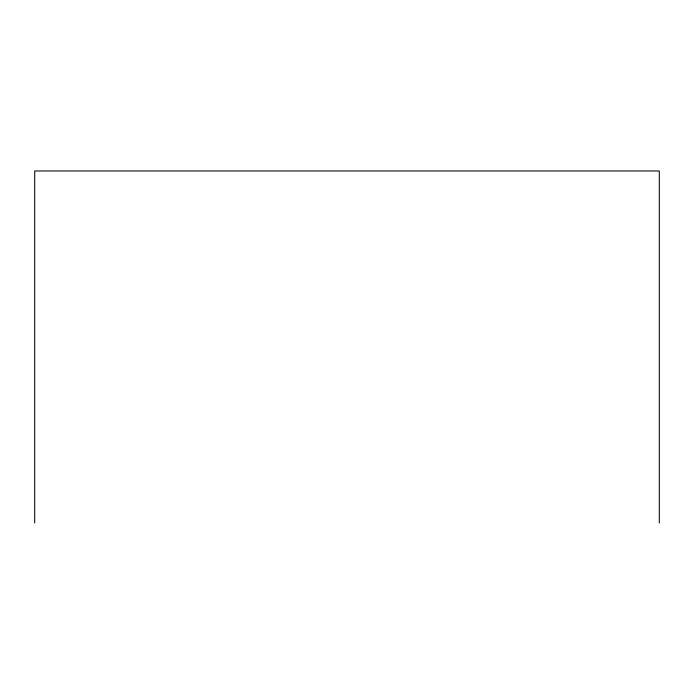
<?xml version="1.0" encoding="UTF-8"?>
<svg xmlns="http://www.w3.org/2000/svg" width="694" height="694" viewBox="0 0 694 694"><rect width="100%" height="100%" fill="white"/><g stroke="black" fill="none" stroke-linecap="round" stroke-linejoin="round"><path stroke-width="1.04" d="M659.3 523.024L659.3 170.976L34.7 170.976L34.7 523.024"/></g></svg>
